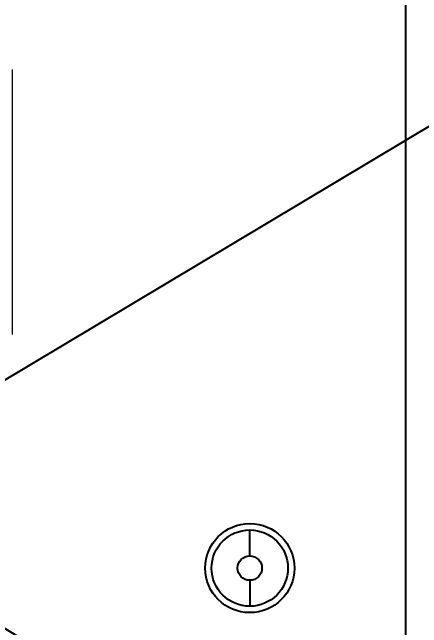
# Model space of a CAD drawing. Extents: x -644 to 2320, y -847 to 99.
# Drawn here: x 1443.7 to 1559.5, y -260.2 to -86 of the extents above; entities that cross this region are included whole.
import ezdxf
from ezdxf import colors
from ezdxf.entities.mleader import LeaderData, LeaderLine
from ezdxf.math import Vec2, Vec3

# ---------------------------------------------------------------- set-up
doc = ezdxf.new("R2010")
doc.units = 0
doc.layers.add('SYMS', color=7, linetype='Continuous')
doc.styles.add('SIMPLEX', font='simplex')

msp = doc.modelspace()

# ---------------------------------------------------------------- linework, layer by layer
at = {"color": 0, "lineweight": 15}
msp.add_line((1443.74, -102.21), (1443.74, -177.21), dxfattribs=at)
at = {"layer": 'SYMS'}
for p, q in [((1554.95, -38.38), (1554.95, -518.38)), ((1510.91, -239.89), (1510.91, -232.54)), ((1510.91, -246.79), (1510.91, -254.14))]:
    msp.add_line(p, q, dxfattribs=at)
for radius in [12.6, 10.8, 3.45]:
    msp.add_circle((1510.91, -243.34), radius, dxfattribs=at)

# ---------------------------------------------------------------- leaders
ml = msp.add_multileader_mtext('Standard', dxfattribs=at)
ml.set_content('Выбор режима\\PАвтоматичекий/Ручной', color=256, style='SIMPLEX')
ml.set_leader_properties()
ml.build(insert=Vec2(0, 0))
ml.multileader.update_dxf_attribs({"text_right_attachment_type": 6, "dogleg_length": 0.36, "arrow_head_size": 15})
ctx = ml.context
ctx.base_point, ctx.char_height, ctx.arrow_head_size, ctx.plane_origin = Vec3(1566.98, -115.22), 10, 15, Vec3(1694.36, -175.27)
ctx.right_attachment = 6
notes = []
notes.append((ctx, [(0, (1, 1, 0), (1566.62, -115.22), (1, 0), 0.36, [(0, [(1368.6, -233.82)], 0, [])])]))
ctx.mtext.insert, ctx.mtext.flow_direction = Vec3(1568.98, -108.56), 5
ml = msp.add_multileader_mtext('Standard', dxfattribs=at)
ml.set_content('Пуск в ручном режиме', color=256, style='SIMPLEX')
ml.set_leader_properties()
ml.build(insert=Vec2(0, 0))
ml.multileader.update_dxf_attribs({"text_right_attachment_type": 6, "dogleg_length": 0.36, "arrow_head_size": 15})
ctx = ml.context
ctx.base_point, ctx.char_height, ctx.arrow_head_size, ctx.plane_origin = Vec3(1603.83, -357.44), 10, 15, Vec3(1854.62, -100.14)
ctx.right_attachment = 6
notes.append((ctx, [(0, (1, 1, 0), (1603.47, -357.44), (1, 0), 0.36, [(0, [(1425.86, -250.96)], 0, [])])]))
ctx.mtext.insert, ctx.mtext.width, ctx.mtext.flow_direction = Vec3(1605.83, -350.77), 186.6667, 5
for ctx, leaders in notes:
    for number, flags, end, landing, length, lines in leaders:
        leader = LeaderData()
        leader.index, (leader.has_last_leader_line, leader.has_dogleg_vector, leader.attachment_direction) = number, flags
        leader.last_leader_point, leader.dogleg_vector, leader.dogleg_length = Vec3(end), Vec3(landing), length
        for number, points, colour, breaks in lines:
            line = LeaderLine()
            line.index, line.vertices, line.color, line.breaks = number, Vec3.list(points), colors.encode_raw_color(colour), breaks
            leader.lines.append(line)
        ctx.leaders.append(leader)

doc.saveas('drawing.dxf')
